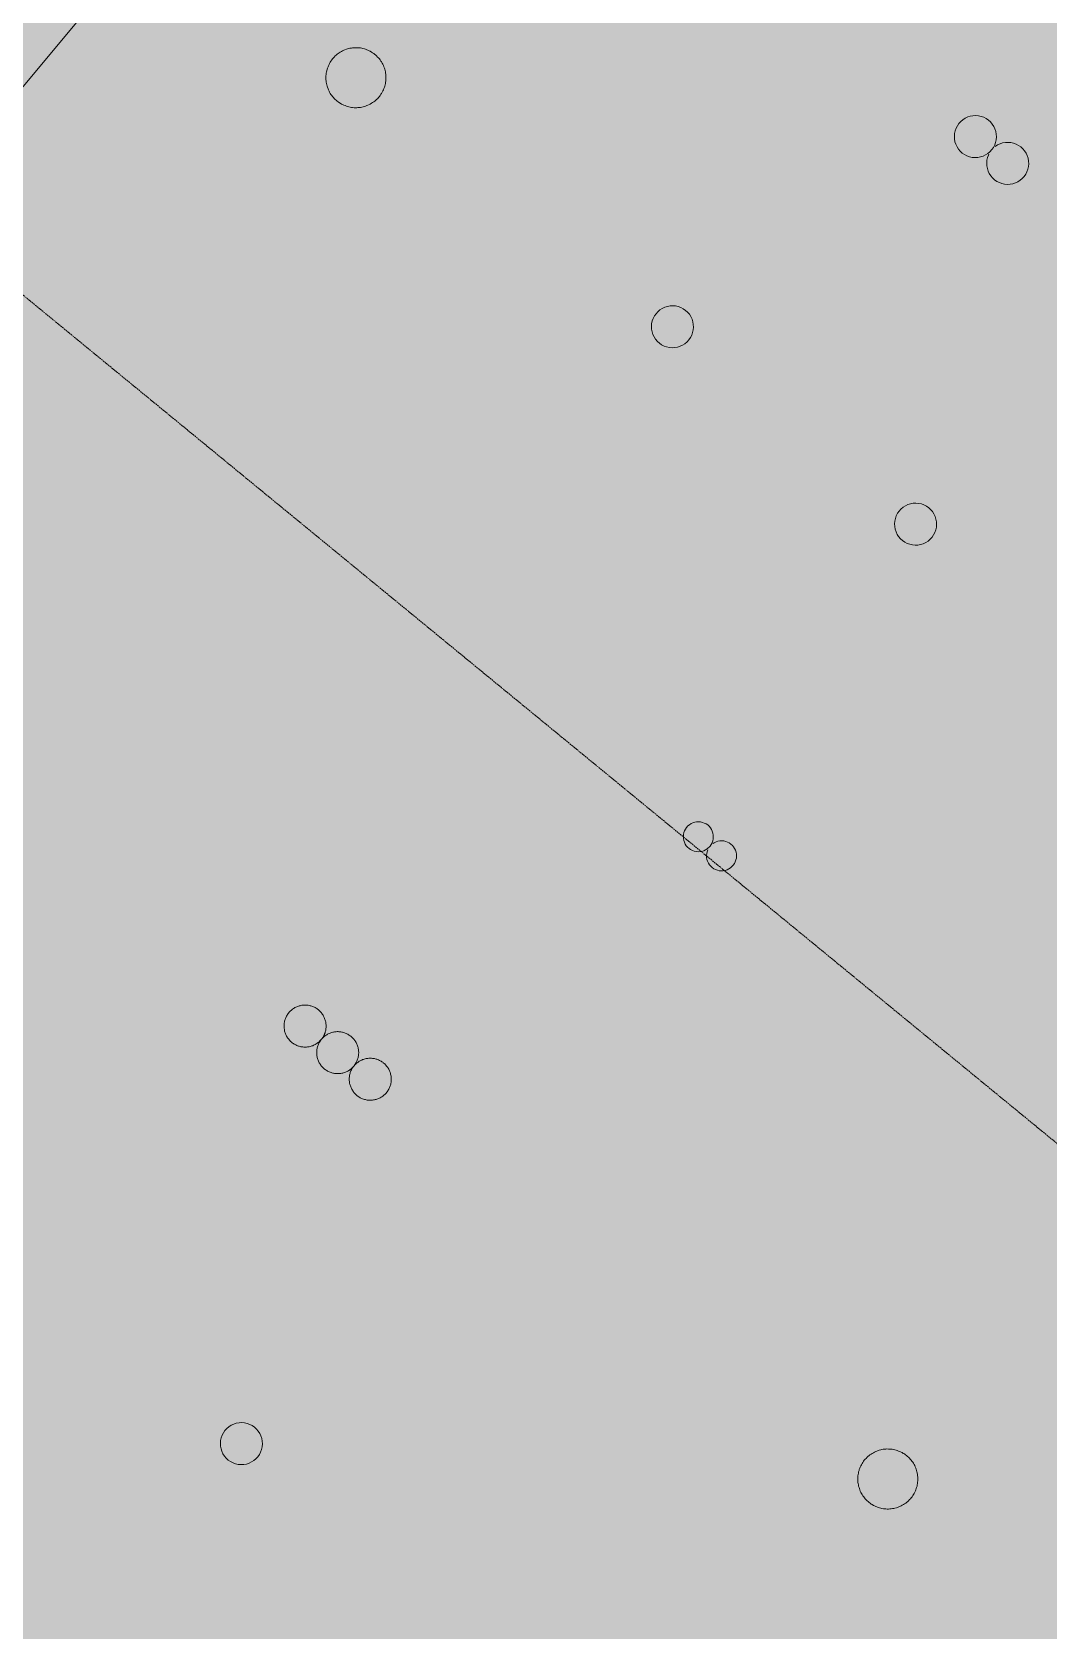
# Model space of a CAD drawing. Header units: millimetres. Extents: x -31757 to 121236, y -27283 to 63658.
# Drawn here: x 46065 to 47757, y 29797 to 32458 of the extents above; entities that cross this region are included whole.
import ezdxf

# ---------------------------------------------------------------- set-up
doc = ezdxf.new("R2010")
doc.units = ezdxf.units.MM
doc.linetypes.add('DASHDOT', pattern=[3.556, 2.54, -0.508, 0, -0.508])
for name, color, linetype, lineweight in [('02_切断（家具）', 8, 'Continuous', 18), ('06_部屋の色', 8, 'Continuous', 0), ('11_見えがかり（家具）', 8, 'Continuous', 9), ('40_通り芯', 1, 'DASHDOT', 9), ('50_寸法', 3, 'Continuous', 9)]:
    doc.layers.add(name, color=color, linetype=linetype, lineweight=lineweight)

msp = doc.modelspace()

# ---------------------------------------------------------------- hatches: boundary and pattern name
at = {"layer": '02_切断（家具）'}
for points in [[(46646.5, 32354), (46645, 32352), (46643.9, 32350.5), (46642.3, 32348.6), (46641, 32347.2), (46639.3, 32345.5), (46637.9, 32344.2), (46636, 32342.6), (46634.5, 32341.4), (46632.5, 32340.1), (46630.9, 32339), (46628.7, 32337.8), (46627.1, 32336.9), (46624.8, 32335.9), (46623.1, 32335.1), (46620.8, 32334.3), (46619, 32333.7), (46616.6, 32333.1), (46614.7, 32332.6), (46612.3, 32332.2), (46610.4, 32332), (46608, 32331.8), (46606.1, 32331.6), (46603.6, 32331.7), (46601.7, 32331.7), (46599.3, 32332), (46597.4, 32332.2), (46595, 32332.7), (46593.1, 32333), (46590.7, 32333.7), (46588.9, 32334.2), (46586.6, 32335.1), (46584.8, 32335.8), (46582.6, 32336.9), (46580.9, 32337.7), (46578.8, 32339), (46577.2, 32339.9), (46575.2, 32341.4), (46573.7, 32342.5), (46571.8, 32344.1), (46570.4, 32345.4), (46568.6, 32347.1), (46567.3, 32348.5), (46565.8, 32350.4), (46564.6, 32351.9), (46563.2, 32353.9), (46562.1, 32355.5), (46560.9, 32357.7), (46560, 32359.3), (46559, 32361.6), (46558.3, 32363.3), (46557.4, 32365.6), (46556.8, 32367.4), (46556.2, 32369.8), (46555.8, 32371.7), (46555.4, 32374.1), (46555.1, 32376), (46554.9, 32378.4), (46554.8, 32380.3), (46554.8, 32382.8), (46554.9, 32384.7), (46555.1, 32387.1), (46555.3, 32389), (46555.8, 32391.5), (46556.2, 32393.3), (46556.8, 32395.7), (46557.4, 32397.5), (46558.3, 32399.8), (46558.9, 32401.6), (46560, 32403.8), (46560.8, 32405.5), (46562.1, 32407.6), (46563.1, 32409.2), (46564.5, 32411.2), (46565.6, 32412.8), (46567.3, 32414.6), (46568.5, 32416), (46570.3, 32417.8), (46571.6, 32419.1), (46573.6, 32420.6), (46575, 32421.8), (46577.1, 32423.2), (46578.7, 32424.3), (46580.8, 32425.5), (46582.5, 32426.4), (46584.7, 32427.4), (46586.5, 32428.2), (46588.8, 32429), (46590.6, 32429.6), (46593, 32430.2), (46594.8, 32430.6), (46597.3, 32431), (46599.1, 32431.3), (46601.6, 32431.5), (46603.5, 32431.6), (46605.9, 32431.6), (46607.8, 32431.5), (46610.3, 32431.3), (46612.2, 32431.1), (46614.6, 32430.6), (46616.4, 32430.2), (46618.8, 32429.6), (46620.6, 32429), (46623, 32428.2), (46624.7, 32427.5), (46626.9, 32426.4), (46628.6, 32425.6), (46630.8, 32424.3), (46632.4, 32423.3), (46634.4, 32421.9), (46635.9, 32420.8), (46637.8, 32419.1), (46639.2, 32417.9), (46640.9, 32416.1), (46642.2, 32414.8), (46643.8, 32412.8), (46645, 32411.4), (46646.4, 32409.3), (46647.4, 32407.8), (46648.6, 32405.6), (46649.5, 32403.9), (46650.5, 32401.7), (46651.3, 32400), (46652.1, 32397.6), (46652.7, 32395.8), (46653.3, 32393.4), (46653.8, 32391.6), (46654.2, 32389.2), (46654.5, 32387.3), (46654.6, 32384.8), (46654.8, 32382.9), (46654.7, 32380.5), (46654.7, 32378.6), (46654.4, 32376.1), (46654.2, 32374.2), (46653.8, 32371.8), (46653.4, 32370), (46652.7, 32367.6), (46652.2, 32365.8), (46651.3, 32363.4), (46650.6, 32361.7), (46649.5, 32359.5), (46648.7, 32357.8), (46647.4, 32355.6)], [(46549.3, 30783), (46548.3, 30781.6), (46547.5, 30780.5), (46546.4, 30779.2), (46545.5, 30778.2), (46544.3, 30777), (46543.3, 30776.1), (46542, 30775), (46540.9, 30774.2), (46539.5, 30773.2), (46538.4, 30772.5), (46536.9, 30771.6), (46535.7, 30771), (46534.2, 30770.3), (46532.9, 30769.7), (46531.3, 30769.2), (46530.1, 30768.7), (46528.4, 30768.3), (46527.1, 30768), (46525.4, 30767.7), (46524.1, 30767.5), (46522.4, 30767.4), (46521, 30767.3), (46519.3, 30767.3), (46518, 30767.4), (46516.3, 30767.5), (46514.9, 30767.7), (46513.3, 30768), (46511.9, 30768.3), (46510.3, 30768.7), (46509, 30769.1), (46507.4, 30769.7), (46506.2, 30770.2), (46504.6, 30770.9), (46503.4, 30771.5), (46502, 30772.4), (46500.8, 30773.1), (46499.4, 30774.1), (46498.3, 30774.9), (46497, 30776), (46496, 30776.9), (46494.8, 30778.1), (46493.9, 30779.1), (46492.8, 30780.4), (46492, 30781.5), (46491, 30782.9), (46490.3, 30784), (46489.4, 30785.5), (46488.8, 30786.7), (46488.1, 30788.2), (46487.6, 30789.5), (46487, 30791.1), (46486.6, 30792.4), (46486.1, 30794), (46485.8, 30795.3), (46485.6, 30797), (46485.3, 30798.3), (46485.2, 30800), (46485.1, 30801.4), (46485.2, 30803.1), (46485.2, 30804.4), (46485.4, 30806.1), (46485.5, 30807.5), (46485.8, 30809.1), (46486.1, 30810.5), (46486.6, 30812.1), (46486.9, 30813.4), (46487.5, 30815), (46488, 30816.3), (46488.8, 30817.8), (46489.4, 30819), (46490.2, 30820.5), (46490.9, 30821.6), (46491.9, 30823), (46492.7, 30824.1), (46493.8, 30825.4), (46494.7, 30826.4), (46496, 30827.6), (46496.9, 30828.5), (46498.2, 30829.6), (46499.3, 30830.4), (46500.7, 30831.4), (46501.8, 30832.1), (46503.3, 30833), (46504.5, 30833.6), (46506.1, 30834.3), (46507.3, 30834.9), (46508.9, 30835.4), (46510.2, 30835.9), (46511.8, 30836.3), (46513.1, 30836.6), (46514.8, 30836.9), (46516.2, 30837.1), (46517.9, 30837.2), (46519.2, 30837.3), (46520.9, 30837.3), (46522.3, 30837.2), (46523.9, 30837.1), (46525.3, 30836.9), (46527, 30836.6), (46528.3, 30836.3), (46529.9, 30835.9), (46531.2, 30835.5), (46532.8, 30834.9), (46534.1, 30834.4), (46535.6, 30833.6), (46536.8, 30833.1), (46538.3, 30832.2), (46539.4, 30831.5), (46540.8, 30830.5), (46541.9, 30829.7), (46543.2, 30828.6), (46544.2, 30827.7), (46545.4, 30826.5), (46546.3, 30825.5), (46547.4, 30824.2), (46548.2, 30823.1), (46549.2, 30821.7), (46550, 30820.6), (46550.8, 30819.1), (46551.4, 30817.9), (46552.1, 30816.4), (46552.7, 30815.1), (46553.2, 30813.5), (46553.7, 30812.2), (46554.1, 30810.6), (46554.4, 30809.3), (46554.7, 30807.6), (46554.9, 30806.3), (46555, 30804.6), (46555.1, 30803.2), (46555.1, 30801.5), (46555.1, 30800.2), (46554.9, 30798.5), (46554.7, 30797.1), (46554.4, 30795.5), (46554.1, 30794.1), (46553.7, 30792.5), (46553.3, 30791.2), (46552.7, 30789.6), (46552.2, 30788.3), (46551.5, 30786.8), (46550.9, 30785.6), (46550, 30784.1)], [(46603.6, 30738.8), (46602.6, 30737.4), (46601.8, 30736.3), (46600.7, 30735), (46599.8, 30734), (46598.6, 30732.8), (46597.6, 30731.9), (46596.3, 30730.8), (46595.2, 30730), (46593.8, 30729), (46592.7, 30728.3), (46591.2, 30727.4), (46590, 30726.8), (46588.5, 30726.1), (46587.2, 30725.5), (46585.6, 30725), (46584.3, 30724.5), (46582.7, 30724.1), (46581.4, 30723.8), (46579.7, 30723.5), (46578.4, 30723.3), (46576.7, 30723.2), (46575.3, 30723.1), (46573.6, 30723.1), (46572.3, 30723.2), (46570.6, 30723.3), (46569.2, 30723.5), (46567.6, 30723.8), (46566.2, 30724.1), (46564.6, 30724.5), (46563.3, 30724.9), (46561.7, 30725.5), (46560.4, 30726), (46558.9, 30726.7), (46557.7, 30727.3), (46556.2, 30728.2), (46555.1, 30728.9), (46553.7, 30729.9), (46552.6, 30730.7), (46551.3, 30731.8), (46550.3, 30732.7), (46549.1, 30733.9), (46548.2, 30734.9), (46547.1, 30736.2), (46546.3, 30737.3), (46545.3, 30738.7), (46544.6, 30739.8), (46543.7, 30741.3), (46543.1, 30742.5), (46542.4, 30744), (46541.8, 30745.3), (46541.3, 30746.9), (46540.8, 30748.2), (46540.4, 30749.8), (46540.1, 30751.1), (46539.8, 30752.8), (46539.6, 30754.1), (46539.5, 30755.8), (46539.4, 30757.2), (46539.4, 30758.9), (46539.5, 30760.2), (46539.6, 30761.9), (46539.8, 30763.3), (46540.1, 30764.9), (46540.4, 30766.3), (46540.8, 30767.9), (46541.2, 30769.2), (46541.8, 30770.8), (46542.3, 30772.1), (46543.1, 30773.6), (46543.6, 30774.8), (46544.5, 30776.3), (46545.2, 30777.4), (46546.2, 30778.8), (46547, 30779.9), (46548.1, 30781.2), (46549, 30782.2), (46550.2, 30783.4), (46551.2, 30784.3), (46552.5, 30785.4), (46553.6, 30786.2), (46555, 30787.2), (46556.1, 30787.9), (46557.6, 30788.8), (46558.8, 30789.4), (46560.3, 30790.1), (46561.6, 30790.7), (46563.2, 30791.2), (46564.5, 30791.7), (46566.1, 30792.1), (46567.4, 30792.4), (46569.1, 30792.7), (46570.4, 30792.9), (46572.1, 30793), (46573.5, 30793.1), (46575.2, 30793.1), (46576.5, 30793), (46578.2, 30792.9), (46579.6, 30792.7), (46581.2, 30792.4), (46582.6, 30792.1), (46584.2, 30791.7), (46585.5, 30791.3), (46587.1, 30790.7), (46588.4, 30790.2), (46589.9, 30789.4), (46591.1, 30788.9), (46592.6, 30788), (46593.7, 30787.3), (46595.1, 30786.3), (46596.2, 30785.5), (46597.5, 30784.4), (46598.5, 30783.5), (46599.7, 30782.3), (46600.6, 30781.3), (46601.7, 30780), (46602.5, 30778.9), (46603.5, 30777.5), (46604.2, 30776.4), (46605.1, 30774.9), (46605.7, 30773.7), (46606.4, 30772.2), (46607, 30770.9), (46607.5, 30769.3), (46608, 30768), (46608.4, 30766.4), (46608.7, 30765.1), (46609, 30763.4), (46609.2, 30762.1), (46609.3, 30760.4), (46609.4, 30759), (46609.4, 30757.3), (46609.3, 30756), (46609.2, 30754.3), (46609, 30752.9), (46608.7, 30751.3), (46608.4, 30749.9), (46608, 30748.3), (46607.6, 30747), (46607, 30745.4), (46606.5, 30744.1), (46605.8, 30742.6), (46605.2, 30741.4), (46604.3, 30739.9)], [(46657.8, 30694.5), (46656.8, 30693.1), (46656, 30692), (46654.9, 30690.7), (46654, 30689.7), (46652.8, 30688.5), (46651.8, 30687.6), (46650.5, 30686.5), (46649.4, 30685.7), (46648, 30684.7), (46646.9, 30684), (46645.4, 30683.1), (46644.2, 30682.5), (46642.7, 30681.8), (46641.4, 30681.2), (46639.8, 30680.7), (46638.6, 30680.3), (46636.9, 30679.8), (46635.6, 30679.5), (46633.9, 30679.3), (46632.6, 30679), (46630.9, 30678.9), (46629.5, 30678.8), (46627.8, 30678.9), (46626.5, 30678.9), (46624.8, 30679.1), (46623.4, 30679.2), (46621.8, 30679.5), (46620.5, 30679.8), (46618.8, 30680.3), (46617.5, 30680.6), (46615.9, 30681.2), (46614.7, 30681.7), (46613.1, 30682.5), (46611.9, 30683.1), (46610.5, 30683.9), (46609.3, 30684.6), (46607.9, 30685.6), (46606.8, 30686.4), (46605.5, 30687.5), (46604.5, 30688.4), (46603.3, 30689.6), (46602.4, 30690.6), (46601.3, 30691.9), (46600.5, 30693), (46599.5, 30694.4), (46598.8, 30695.5), (46598, 30697), (46597.3, 30698.2), (46596.6, 30699.8), (46596.1, 30701), (46595.5, 30702.6), (46595.1, 30703.9), (46594.7, 30705.5), (46594.3, 30706.8), (46594.1, 30708.5), (46593.8, 30709.9), (46593.7, 30711.6), (46593.6, 30712.9), (46593.7, 30714.6), (46593.7, 30716), (46593.9, 30717.6), (46594, 30719), (46594.3, 30720.7), (46594.6, 30722), (46595.1, 30723.6), (46595.4, 30724.9), (46596, 30726.5), (46596.5, 30727.8), (46597.3, 30729.3), (46597.9, 30730.5), (46598.7, 30732), (46599.4, 30733.1), (46600.4, 30734.5), (46601.2, 30735.6), (46602.3, 30736.9), (46603.2, 30737.9), (46604.5, 30739.1), (46605.4, 30740), (46606.8, 30741.1), (46607.8, 30741.9), (46609.2, 30742.9), (46610.3, 30743.7), (46611.8, 30744.5), (46613, 30745.1), (46614.6, 30745.8), (46615.8, 30746.4), (46617.4, 30746.9), (46618.7, 30747.4), (46620.3, 30747.8), (46621.6, 30748.1), (46623.3, 30748.4), (46624.7, 30748.6), (46626.4, 30748.7), (46627.7, 30748.8), (46629.4, 30748.8), (46630.8, 30748.8), (46632.5, 30748.6), (46633.8, 30748.4), (46635.5, 30748.1), (46636.8, 30747.8), (46638.4, 30747.4), (46639.7, 30747), (46641.3, 30746.4), (46642.6, 30745.9), (46644.1, 30745.2), (46645.3, 30744.6), (46646.8, 30743.7), (46647.9, 30743), (46649.3, 30742), (46650.4, 30741.2), (46651.7, 30740.1), (46652.7, 30739.2), (46653.9, 30738), (46654.8, 30737), (46655.9, 30735.7), (46656.8, 30734.6), (46657.7, 30733.2), (46658.5, 30732.1), (46659.3, 30730.6), (46659.9, 30729.4), (46660.6, 30727.9), (46661.2, 30726.6), (46661.7, 30725), (46662.2, 30723.8), (46662.6, 30722.1), (46662.9, 30720.8), (46663.2, 30719.1), (46663.4, 30717.8), (46663.5, 30716.1), (46663.6, 30714.7), (46663.6, 30713), (46663.6, 30711.7), (46663.4, 30710), (46663.2, 30708.6), (46662.9, 30707), (46662.7, 30705.6), (46662.2, 30704), (46661.8, 30702.7), (46661.2, 30701.1), (46660.7, 30699.9), (46660, 30698.3), (46659.4, 30697.1), (46658.5, 30695.7)], [(47532.1, 30020.5), (47530.8, 30018.6), (47529.6, 30017), (47528, 30015.2), (47526.7, 30013.7), (47525, 30012), (47523.6, 30010.6), (47521.7, 30009.1), (47520.2, 30007.9), (47518.2, 30006.6), (47516.6, 30005.5), (47514.5, 30004.3), (47512.8, 30003.3), (47510.6, 30002.4), (47508.8, 30001.6), (47506.5, 30000.8), (47504.7, 30000.1), (47502.3, 29999.6), (47500.4, 29999.1), (47498.1, 29998.7), (47496.1, 29998.4), (47493.7, 29998.2), (47491.8, 29998.1), (47489.4, 29998.1), (47487.4, 29998.2), (47485, 29998.4), (47483.1, 29998.6), (47480.7, 29999.1), (47478.8, 29999.5), (47476.5, 30000.1), (47474.6, 30000.7), (47472.4, 30001.5), (47470.5, 30002.2), (47468.4, 30003.3), (47466.6, 30004.1), (47464.6, 30005.4), (47462.9, 30006.4), (47460.9, 30007.8), (47459.3, 30009), (47457.5, 30010.5), (47456, 30011.8), (47454.4, 30013.5), (47453, 30015), (47451.5, 30016.8), (47450.3, 30018.3), (47448.9, 30020.3), (47447.8, 30022), (47446.7, 30024), (47445.7, 30025.8), (47444.7, 30028), (47443.9, 30029.8), (47443.2, 30032), (47442.5, 30033.9), (47441.9, 30036.2), (47441.5, 30038.1), (47441.1, 30040.5), (47440.8, 30042.4), (47440.6, 30044.8), (47440.5, 30046.8), (47440.5, 30049.2), (47440.5, 30051.1), (47440.8, 30053.5), (47441, 30055.5), (47441.5, 30057.8), (47441.8, 30059.8), (47442.5, 30062), (47443, 30064), (47443.9, 30066.2), (47444.6, 30068), (47445.6, 30070.2), (47446.5, 30071.9), (47447.7, 30074), (47448.8, 30075.7), (47450.2, 30077.6), (47451.3, 30079.2), (47452.9, 30081), (47454.2, 30082.5), (47455.9, 30084.2), (47457.3, 30085.5), (47459.2, 30087), (47460.7, 30088.3), (47462.7, 30089.6), (47464.3, 30090.7), (47466.4, 30091.9), (47468.1, 30092.8), (47470.3, 30093.8), (47472.1, 30094.6), (47474.4, 30095.4), (47476.3, 30096), (47478.6, 30096.6), (47480.5, 30097.1), (47482.8, 30097.5), (47484.8, 30097.8), (47487.2, 30097.9), (47489.1, 30098.1), (47491.5, 30098), (47493.5, 30098), (47495.9, 30097.7), (47497.8, 30097.5), (47500.2, 30097.1), (47502.1, 30096.7), (47504.4, 30096.1), (47506.3, 30095.5), (47508.5, 30094.7), (47510.4, 30093.9), (47512.5, 30092.9), (47514.3, 30092), (47516.3, 30090.8), (47518, 30089.8), (47520, 30088.4), (47521.6, 30087.2), (47523.4, 30085.7), (47524.9, 30084.4), (47526.5, 30082.6), (47527.9, 30081.2), (47529.4, 30079.4), (47530.6, 30077.8), (47532, 30075.9), (47533.1, 30074.2), (47534.2, 30072.1), (47535.2, 30070.4), (47536.2, 30068.2), (47537, 30066.4), (47537.7, 30064.2), (47538.4, 30062.3), (47539, 30060), (47539.5, 30058.1), (47539.8, 30055.7), (47540.1, 30053.7), (47540.3, 30051.4), (47540.4, 30049.4), (47540.4, 30047), (47540.4, 30045), (47540.1, 30042.7), (47539.9, 30040.7), (47539.5, 30038.4), (47539.1, 30036.4), (47538.4, 30034.1), (47537.9, 30032.2), (47537, 30030), (47536.3, 30028.2), (47535.3, 30026), (47534.4, 30024.2), (47533.2, 30022.2)]]:
    msp.add_hatch(color=8, dxfattribs=at).paths.add_polyline_path(points)
at = {"layer": '06_部屋の色', "true_color": 0xe9dfcf}
for points in [[(44203.4, 33542.8), (46118.8, 35842.5), (46335.7, 35659.1), (46342.1, 35666.8), (56560.1, 27028.7), (55663.2, 25951.8), (55690.1, 25929.4), (54793.3, 24852.8)], [(43917.8, 27824.3), (43895.6, 27877), (43874.8, 27931.4), (43855, 27987.2), (43836, 28044.1), (43817.7, 28101.7), (43799.7, 28159.8), (43781.9, 28218.1), (43764, 28276.2), (43745.7, 28334), (43726.9, 28391), (43707.3, 28447), (43686.6, 28501.6), (43664.7, 28554.7), (43643.1, 28608.2), (43623.4, 28664.1), (43605.1, 28721.8), (43587.9, 28780.8), (43571.3, 28840.7), (43554.9, 28900.8), (43538.3, 28960.7), (43521.1, 29019.7), (43502.9, 29077.5), (43483.2, 29133.4), (43461.6, 29186.9), (43437.8, 29237.5), (43411.3, 29284.7), (43381.6, 29327.9), (43348.4, 29366.7), (43311.3, 29400.4), (43272.1, 29431.3), (43232.9, 29462.3), (43229.8, 29464.7), (43333.3, 29595.7), (43625.3, 29963.9), (43722.5, 30085.9), (43918.2, 30331.4), (44212, 30698.3), (44506.6, 31064.4), (44802.1, 31429.9), (45098.4, 31794.7), (45395.5, 32158.8), (45594.6, 32401.6), (45693.5, 32522.2), (45992.3, 32884.9), (46292, 33247), (46592.5, 33608.3), (46893.8, 33968.9), (47195.9, 34328.9), (47498.9, 34688.1), (55441.2, 27973.9), (55153.7, 27633.1), (54867, 27291.5), (54581.1, 26949.3), (54295.9, 26606.4), (54011.6, 26262.9), (53728.1, 25918.7), (53637.4, 25808.2), (53634.2, 25804.3), (53445.3, 25573.9), (53163.4, 25228.4), (52882.2, 24882.3), (52601.9, 24535.5), (52322.3, 24188.1), (52043.6, 23840), (51857.9, 23607), (51765.6, 23491.3), (51488.5, 23141.9), (51212.2, 22791.9), (50973, 22487.4), (50940.2, 22518.9), (50903.7, 22553.3), (50866.7, 22587.2), (50829.1, 22620.3), (50753.2, 22685.5), (50715.2, 22718.1), (50677.2, 22750.7), (50639.1, 22783.2), (50601, 22815.5), (50562.7, 22847.7), (50524.3, 22879.7), (50485.7, 22911.5), (50446.9, 22943.1), (50407.9, 22974.4), (50368.7, 23005.5), (50328.3, 23035), (50286, 23062.1), (50242, 23087), (50196.6, 23110.1), (50150, 23131.7), (50102.4, 23152), (50054.1, 23171.4), (50005.3, 23190.2), (49956.2, 23208.7), (49907.1, 23227.2), (49858.3, 23245.9), (49810, 23265.3), (49762.3, 23285.6), (49715.7, 23307.1), (49670.2, 23330.2), (49626.2, 23355.1), (49583.8, 23382.1), (49543.4, 23411.6), (49505.7, 23444.5), (49471.1, 23481.4), (49439.2, 23521.7), (49409.6, 23565), (49381.9, 23610.7), (49355.8, 23658.5), (49330.9, 23707.7), (49306.7, 23757.9), (49259.3, 23859.4), (49235.2, 23909.8), (49210.4, 23959.2), (49184.5, 24007.1), (49157.1, 24053.1), (49129.3, 24098.7), (49102.3, 24145.4), (49076.1, 24193), (49050.3, 24241.1), (49024.7, 24289.5), (48999.1, 24337.9), (48973.3, 24386), (48947.1, 24433.5), (48920.1, 24480.1), (48892.2, 24525.6), (48863.2, 24569.7), (48832.9, 24612), (48800.9, 24652.2), (48767.2, 24690.2), (48731.4, 24725.6), (48693.3, 24758.1), (48652.8, 24787.5), (48610.1, 24814.1), (48565.4, 24838.1), (48518.9, 24859.8), (48470.7, 24879.4), (48421.2, 24897.2), (48370.4, 24913.5), (48318.6, 24928.5), (48266, 24942.5), (48212.8, 24955.7), (48159.3, 24968.4), (48105.5, 24980.9), (48051.7, 24993.3), (47998.2, 25006.1), (47945.1, 25019.4), (47892.6, 25033.5), (47841, 25048.7), (47790.4, 25065.2), (47739.8, 25081.8), (47688.3, 25097.1), (47636, 25111.4), (47583.1, 25125.1), (47529.9, 25138.3), (47476.6, 25151.3), (47423.4, 25164.4), (47370.5, 25178), (47318, 25192.2), (47266.3, 25207.3), (47215.6, 25223.6), (47166, 25241.4), (47117.8, 25260.9), (47071.2, 25282.5), (47026.4, 25306.4), (46983.6, 25332.8), (46943, 25362.1), (46904.9, 25394.5), (46869.1, 25429.9), (46835.4, 25467.9), (46803.5, 25508.3), (46773.2, 25550.7), (46744.2, 25594.8), (46716.3, 25640.3), (46689.3, 25686.8), (46662.8, 25734), (46636.7, 25781.7), (46610.6, 25829.5), (46584.4, 25877.1), (46557.7, 25924.1), (46530.4, 25970.2), (46502.1, 26015.1), (46472.6, 26058.6), (46441.7, 26100.2), (46409.1, 26139.6), (46374.5, 26176.6), (46338.9, 26212.2), (46303.2, 26247.6), (46267.4, 26283), (46231.5, 26318.3), (46195.5, 26353.4), (46159.3, 26388.3), (46123.1, 26423.1), (46086.6, 26457.6), (46049.9, 26491.9), (46013.1, 26525.9), (45976, 26559.6), (45938.7, 26593.1), (45901.1, 26626.2), (45863.2, 26658.9), (45825.1, 26691.3), (45786.6, 26723.3), (45747.8, 26754.8), (45708.7, 26785.9), (45667.5, 26814.4), (45622.7, 26838.4), (45575, 26858.5), (45524.6, 26875.3), (45472.1, 26889.4), (45418, 26901.4), (45362.7, 26911.9), (45306.6, 26921.4), (45250.2, 26930.5), (45194, 26939.9), (45138.4, 26950), (45083.9, 26961.6), (45031, 26975.2), (44980.1, 26991.3), (44931.7, 27010.6), (44886.3, 27033.7), (44842.5, 27058.9), (44798.9, 27084.3), (44755.3, 27109.8), (44711.9, 27135.5), (44668.7, 27161.4), (44625.7, 27187.5), (44582.8, 27213.9), (44540.2, 27240.5), (44497.7, 27267.5), (44455.6, 27294.7), (44413.7, 27322.3), (44372, 27350.2), (44330.7, 27378.6), (44289.7, 27407.3), (44249, 27436.4), (44208.7, 27466), (44168.7, 27496.1), (44129.1, 27526.6), (44091.3, 27559.4), (44056.4, 27595.9), (44024.2, 27635.9), (43994.5, 27679), (43967, 27725), (43941.5, 27773.5)], [(53004.1, 22695.2), (42315.5, 31207.6), (44203.4, 33542.8), (54766.2, 24875), (53885.2, 23785.1), (53912.4, 23763.1), (53031.5, 22673.4)]]:
    msp.add_hatch(color=8, dxfattribs=at).paths.add_polyline_path(points)

# ---------------------------------------------------------------- linework, layer by layer
at = {"layer": '02_切断（家具）'}
for points in [[(46646.5, 32354), (46645, 32352), (46643.9, 32350.5), (46642.3, 32348.6), (46641, 32347.2), (46639.3, 32345.5), (46637.9, 32344.2), (46636, 32342.6), (46634.5, 32341.4), (46632.5, 32340.1), (46630.9, 32339), (46628.7, 32337.8), (46627.1, 32336.9), (46624.8, 32335.9), (46623.1, 32335.1), (46620.8, 32334.3), (46619, 32333.7), (46616.6, 32333.1), (46614.7, 32332.6), (46612.3, 32332.2), (46610.4, 32332), (46608, 32331.8), (46606.1, 32331.6), (46603.6, 32331.7), (46601.7, 32331.7), (46599.3, 32332), (46597.4, 32332.2), (46595, 32332.7), (46593.1, 32333), (46590.7, 32333.7), (46588.9, 32334.2), (46586.6, 32335.1), (46584.8, 32335.8), (46582.6, 32336.9), (46580.9, 32337.7), (46578.8, 32339), (46577.2, 32339.9), (46575.2, 32341.4), (46573.7, 32342.5), (46571.8, 32344.1), (46570.4, 32345.4), (46568.6, 32347.1), (46567.3, 32348.5), (46565.8, 32350.4), (46564.6, 32351.9), (46563.2, 32353.9), (46562.1, 32355.5), (46560.9, 32357.7), (46560, 32359.3), (46559, 32361.6), (46558.3, 32363.3), (46557.4, 32365.6), (46556.8, 32367.4), (46556.2, 32369.8), (46555.8, 32371.7), (46555.4, 32374.1), (46555.1, 32376), (46554.9, 32378.4), (46554.8, 32380.3), (46554.8, 32382.8), (46554.9, 32384.7), (46555.1, 32387.1), (46555.3, 32389), (46555.8, 32391.5), (46556.2, 32393.3), (46556.8, 32395.7), (46557.4, 32397.5), (46558.3, 32399.8), (46558.9, 32401.6), (46560, 32403.8), (46560.8, 32405.5), (46562.1, 32407.6), (46563.1, 32409.2), (46564.5, 32411.2), (46565.6, 32412.8), (46567.3, 32414.6), (46568.5, 32416), (46570.3, 32417.8), (46571.6, 32419.1), (46573.6, 32420.6), (46575, 32421.8), (46577.1, 32423.2), (46578.7, 32424.3), (46580.8, 32425.5), (46582.5, 32426.4), (46584.7, 32427.4), (46586.5, 32428.2), (46588.8, 32429), (46590.6, 32429.6), (46593, 32430.2), (46594.8, 32430.6), (46597.3, 32431), (46599.1, 32431.3), (46601.6, 32431.5), (46603.5, 32431.6), (46605.9, 32431.6), (46607.8, 32431.5), (46610.3, 32431.3), (46612.2, 32431.1), (46614.6, 32430.6), (46616.4, 32430.2), (46618.8, 32429.6), (46620.6, 32429), (46623, 32428.2), (46624.7, 32427.5), (46626.9, 32426.4), (46628.6, 32425.6), (46630.8, 32424.3), (46632.4, 32423.3), (46634.4, 32421.9), (46635.9, 32420.8), (46637.8, 32419.1), (46639.2, 32417.9), (46640.9, 32416.1), (46642.2, 32414.8), (46643.8, 32412.8), (46645, 32411.4), (46646.4, 32409.3), (46647.4, 32407.8), (46648.6, 32405.6), (46649.5, 32403.9), (46650.5, 32401.7), (46651.3, 32400), (46652.1, 32397.6), (46652.7, 32395.8), (46653.3, 32393.4), (46653.8, 32391.6), (46654.2, 32389.2), (46654.5, 32387.3), (46654.6, 32384.8), (46654.8, 32382.9), (46654.7, 32380.5), (46654.7, 32378.6), (46654.4, 32376.1), (46654.2, 32374.2), (46653.8, 32371.8), (46653.4, 32370), (46652.7, 32367.6), (46652.2, 32365.8), (46651.3, 32363.4), (46650.6, 32361.7), (46649.5, 32359.5), (46648.7, 32357.8), (46647.4, 32355.6), (46646.5, 32354)], [(46549.3, 30783), (46548.3, 30781.6), (46547.5, 30780.5), (46546.4, 30779.2), (46545.5, 30778.2), (46544.3, 30777), (46543.3, 30776.1), (46542, 30775), (46540.9, 30774.2), (46539.5, 30773.2), (46538.4, 30772.5), (46536.9, 30771.6), (46535.7, 30771), (46534.2, 30770.3), (46532.9, 30769.7), (46531.3, 30769.2), (46530.1, 30768.7), (46528.4, 30768.3), (46527.1, 30768), (46525.4, 30767.7), (46524.1, 30767.5), (46522.4, 30767.4), (46521, 30767.3), (46519.3, 30767.3), (46518, 30767.4), (46516.3, 30767.5), (46514.9, 30767.7), (46513.3, 30768), (46511.9, 30768.3), (46510.3, 30768.7), (46509, 30769.1), (46507.4, 30769.7), (46506.2, 30770.2), (46504.6, 30770.9), (46503.4, 30771.5), (46502, 30772.4), (46500.8, 30773.1), (46499.4, 30774.1), (46498.3, 30774.9), (46497, 30776), (46496, 30776.9), (46494.8, 30778.1), (46493.9, 30779.1), (46492.8, 30780.4), (46492, 30781.5), (46491, 30782.9), (46490.3, 30784), (46489.4, 30785.5), (46488.8, 30786.7), (46488.1, 30788.2), (46487.6, 30789.5), (46487, 30791.1), (46486.6, 30792.4), (46486.1, 30794), (46485.8, 30795.3), (46485.6, 30797), (46485.3, 30798.3), (46485.2, 30800), (46485.1, 30801.4), (46485.2, 30803.1), (46485.2, 30804.4), (46485.4, 30806.1), (46485.5, 30807.5), (46485.8, 30809.1), (46486.1, 30810.5), (46486.6, 30812.1), (46486.9, 30813.4), (46487.5, 30815), (46488, 30816.3), (46488.8, 30817.8), (46489.4, 30819), (46490.2, 30820.5), (46490.9, 30821.6), (46491.9, 30823), (46492.7, 30824.1), (46493.8, 30825.4), (46494.7, 30826.4), (46496, 30827.6), (46496.9, 30828.5), (46498.2, 30829.6), (46499.3, 30830.4), (46500.7, 30831.4), (46501.8, 30832.1), (46503.3, 30833), (46504.5, 30833.6), (46506.1, 30834.3), (46507.3, 30834.9), (46508.9, 30835.4), (46510.2, 30835.9), (46511.8, 30836.3), (46513.1, 30836.6), (46514.8, 30836.9), (46516.2, 30837.1), (46517.9, 30837.2), (46519.2, 30837.3), (46520.9, 30837.3), (46522.3, 30837.2), (46523.9, 30837.1), (46525.3, 30836.9), (46527, 30836.6), (46528.3, 30836.3), (46529.9, 30835.9), (46531.2, 30835.5), (46532.8, 30834.9), (46534.1, 30834.4), (46535.6, 30833.6), (46536.8, 30833.1), (46538.3, 30832.2), (46539.4, 30831.5), (46540.8, 30830.5), (46541.9, 30829.7), (46543.2, 30828.6), (46544.2, 30827.7), (46545.4, 30826.5), (46546.3, 30825.5), (46547.4, 30824.2), (46548.2, 30823.1), (46549.2, 30821.7), (46550, 30820.6), (46550.8, 30819.1), (46551.4, 30817.9), (46552.1, 30816.4), (46552.7, 30815.1), (46553.2, 30813.5), (46553.7, 30812.2), (46554.1, 30810.6), (46554.4, 30809.3), (46554.7, 30807.6), (46554.9, 30806.3), (46555, 30804.6), (46555.1, 30803.2), (46555.1, 30801.5), (46555.1, 30800.2), (46554.9, 30798.5), (46554.7, 30797.1), (46554.4, 30795.5), (46554.1, 30794.1), (46553.7, 30792.5), (46553.3, 30791.2), (46552.7, 30789.6), (46552.2, 30788.3), (46551.5, 30786.8), (46550.9, 30785.6), (46550, 30784.1), (46549.3, 30783)], [(46603.6, 30738.8), (46602.6, 30737.4), (46601.8, 30736.3), (46600.7, 30735), (46599.8, 30734), (46598.6, 30732.8), (46597.6, 30731.9), (46596.3, 30730.8), (46595.2, 30730), (46593.8, 30729), (46592.7, 30728.3), (46591.2, 30727.4), (46590, 30726.8), (46588.5, 30726.1), (46587.2, 30725.5), (46585.6, 30725), (46584.3, 30724.5), (46582.7, 30724.1), (46581.4, 30723.8), (46579.7, 30723.5), (46578.4, 30723.3), (46576.7, 30723.2), (46575.3, 30723.1), (46573.6, 30723.1), (46572.3, 30723.2), (46570.6, 30723.3), (46569.2, 30723.5), (46567.6, 30723.8), (46566.2, 30724.1), (46564.6, 30724.5), (46563.3, 30724.9), (46561.7, 30725.5), (46560.4, 30726), (46558.9, 30726.7), (46557.7, 30727.3), (46556.2, 30728.2), (46555.1, 30728.9), (46553.7, 30729.9), (46552.6, 30730.7), (46551.3, 30731.8), (46550.3, 30732.7), (46549.1, 30733.9), (46548.2, 30734.9), (46547.1, 30736.2), (46546.3, 30737.3), (46545.3, 30738.7), (46544.6, 30739.8), (46543.7, 30741.3), (46543.1, 30742.5), (46542.4, 30744), (46541.8, 30745.3), (46541.3, 30746.9), (46540.8, 30748.2), (46540.4, 30749.8), (46540.1, 30751.1), (46539.8, 30752.8), (46539.6, 30754.1), (46539.5, 30755.8), (46539.4, 30757.2), (46539.4, 30758.9), (46539.5, 30760.2), (46539.6, 30761.9), (46539.8, 30763.3), (46540.1, 30764.9), (46540.4, 30766.3), (46540.8, 30767.9), (46541.2, 30769.2), (46541.8, 30770.8), (46542.3, 30772.1), (46543.1, 30773.6), (46543.6, 30774.8), (46544.5, 30776.3), (46545.2, 30777.4), (46546.2, 30778.8), (46547, 30779.9), (46548.1, 30781.2), (46549, 30782.2), (46550.2, 30783.4), (46551.2, 30784.3), (46552.5, 30785.4), (46553.6, 30786.2), (46555, 30787.2), (46556.1, 30787.9), (46557.6, 30788.8), (46558.8, 30789.4), (46560.3, 30790.1), (46561.6, 30790.7), (46563.2, 30791.2), (46564.5, 30791.7), (46566.1, 30792.1), (46567.4, 30792.4), (46569.1, 30792.7), (46570.4, 30792.9), (46572.1, 30793), (46573.5, 30793.1), (46575.2, 30793.1), (46576.5, 30793), (46578.2, 30792.9), (46579.6, 30792.7), (46581.2, 30792.4), (46582.6, 30792.1), (46584.2, 30791.7), (46585.5, 30791.3), (46587.1, 30790.7), (46588.4, 30790.2), (46589.9, 30789.4), (46591.1, 30788.9), (46592.6, 30788), (46593.7, 30787.3), (46595.1, 30786.3), (46596.2, 30785.5), (46597.5, 30784.4), (46598.5, 30783.5), (46599.7, 30782.3), (46600.6, 30781.3), (46601.7, 30780), (46602.5, 30778.9), (46603.5, 30777.5), (46604.2, 30776.4), (46605.1, 30774.9), (46605.7, 30773.7), (46606.4, 30772.2), (46607, 30770.9), (46607.5, 30769.3), (46608, 30768), (46608.4, 30766.4), (46608.7, 30765.1), (46609, 30763.4), (46609.2, 30762.1), (46609.3, 30760.4), (46609.4, 30759), (46609.4, 30757.3), (46609.3, 30756), (46609.2, 30754.3), (46609, 30752.9), (46608.7, 30751.3), (46608.4, 30749.9), (46608, 30748.3), (46607.6, 30747), (46607, 30745.4), (46606.5, 30744.1), (46605.8, 30742.6), (46605.2, 30741.4), (46604.3, 30739.9), (46603.6, 30738.8)], [(46657.8, 30694.5), (46656.8, 30693.1), (46656, 30692), (46654.9, 30690.7), (46654, 30689.7), (46652.8, 30688.5), (46651.8, 30687.6), (46650.5, 30686.5), (46649.4, 30685.7), (46648, 30684.7), (46646.9, 30684), (46645.4, 30683.1), (46644.2, 30682.5), (46642.7, 30681.8), (46641.4, 30681.2), (46639.8, 30680.7), (46638.6, 30680.3), (46636.9, 30679.8), (46635.6, 30679.5), (46633.9, 30679.3), (46632.6, 30679), (46630.9, 30678.9), (46629.5, 30678.8), (46627.8, 30678.9), (46626.5, 30678.9), (46624.8, 30679.1), (46623.4, 30679.2), (46621.8, 30679.5), (46620.5, 30679.8), (46618.8, 30680.3), (46617.5, 30680.6), (46615.9, 30681.2), (46614.7, 30681.7), (46613.1, 30682.5), (46611.9, 30683.1), (46610.5, 30683.9), (46609.3, 30684.6), (46607.9, 30685.6), (46606.8, 30686.4), (46605.5, 30687.5), (46604.5, 30688.4), (46603.3, 30689.6), (46602.4, 30690.6), (46601.3, 30691.9), (46600.5, 30693), (46599.5, 30694.4), (46598.8, 30695.5), (46598, 30697), (46597.3, 30698.2), (46596.6, 30699.8), (46596.1, 30701), (46595.5, 30702.6), (46595.1, 30703.9), (46594.7, 30705.5), (46594.3, 30706.8), (46594.1, 30708.5), (46593.8, 30709.9), (46593.7, 30711.6), (46593.6, 30712.9), (46593.7, 30714.6), (46593.7, 30716), (46593.9, 30717.6), (46594, 30719), (46594.3, 30720.7), (46594.6, 30722), (46595.1, 30723.6), (46595.4, 30724.9), (46596, 30726.5), (46596.5, 30727.8), (46597.3, 30729.3), (46597.9, 30730.5), (46598.7, 30732), (46599.4, 30733.1), (46600.4, 30734.5), (46601.2, 30735.6), (46602.3, 30736.9), (46603.2, 30737.9), (46604.5, 30739.1), (46605.4, 30740), (46606.8, 30741.1), (46607.8, 30741.9), (46609.2, 30742.9), (46610.3, 30743.7), (46611.8, 30744.5), (46613, 30745.1), (46614.6, 30745.8), (46615.8, 30746.4), (46617.4, 30746.9), (46618.7, 30747.4), (46620.3, 30747.8), (46621.6, 30748.1), (46623.3, 30748.4), (46624.7, 30748.6), (46626.4, 30748.7), (46627.7, 30748.8), (46629.4, 30748.8), (46630.8, 30748.8), (46632.5, 30748.6), (46633.8, 30748.4), (46635.5, 30748.1), (46636.8, 30747.8), (46638.4, 30747.4), (46639.7, 30747), (46641.3, 30746.4), (46642.6, 30745.9), (46644.1, 30745.2), (46645.3, 30744.6), (46646.8, 30743.7), (46647.9, 30743), (46649.3, 30742), (46650.4, 30741.2), (46651.7, 30740.1), (46652.7, 30739.2), (46653.9, 30738), (46654.8, 30737), (46655.9, 30735.7), (46656.8, 30734.6), (46657.7, 30733.2), (46658.5, 30732.1), (46659.3, 30730.6), (46659.9, 30729.4), (46660.6, 30727.9), (46661.2, 30726.6), (46661.7, 30725), (46662.2, 30723.8), (46662.6, 30722.1), (46662.9, 30720.8), (46663.2, 30719.1), (46663.4, 30717.8), (46663.5, 30716.1), (46663.6, 30714.7), (46663.6, 30713), (46663.6, 30711.7), (46663.4, 30710), (46663.2, 30708.6), (46662.9, 30707), (46662.7, 30705.6), (46662.2, 30704), (46661.8, 30702.7), (46661.2, 30701.1), (46660.7, 30699.9), (46660, 30698.3), (46659.4, 30697.1), (46658.5, 30695.7), (46657.8, 30694.5)], [(47532.1, 30020.5), (47530.8, 30018.6), (47529.6, 30017), (47528, 30015.2), (47526.7, 30013.7), (47525, 30012), (47523.6, 30010.6), (47521.7, 30009.1), (47520.2, 30007.9), (47518.2, 30006.6), (47516.6, 30005.5), (47514.5, 30004.3), (47512.8, 30003.3), (47510.6, 30002.4), (47508.8, 30001.6), (47506.5, 30000.8), (47504.7, 30000.1), (47502.3, 29999.6), (47500.4, 29999.1), (47498.1, 29998.7), (47496.1, 29998.4), (47493.7, 29998.2), (47491.8, 29998.1), (47489.4, 29998.1), (47487.4, 29998.2), (47485, 29998.4), (47483.1, 29998.6), (47480.7, 29999.1), (47478.8, 29999.5), (47476.5, 30000.1), (47474.6, 30000.7), (47472.4, 30001.5), (47470.5, 30002.2), (47468.4, 30003.3), (47466.6, 30004.1), (47464.6, 30005.4), (47462.9, 30006.4), (47460.9, 30007.8), (47459.3, 30009), (47457.5, 30010.5), (47456, 30011.8), (47454.4, 30013.5), (47453, 30015), (47451.5, 30016.8), (47450.3, 30018.3), (47448.9, 30020.3), (47447.8, 30022), (47446.7, 30024), (47445.7, 30025.8), (47444.7, 30028), (47443.9, 30029.8), (47443.2, 30032), (47442.5, 30033.9), (47441.9, 30036.2), (47441.5, 30038.1), (47441.1, 30040.5), (47440.8, 30042.4), (47440.6, 30044.8), (47440.5, 30046.8), (47440.5, 30049.2), (47440.5, 30051.1), (47440.8, 30053.5), (47441, 30055.5), (47441.5, 30057.8), (47441.8, 30059.8), (47442.5, 30062), (47443, 30064), (47443.9, 30066.2), (47444.6, 30068), (47445.6, 30070.2), (47446.5, 30071.9), (47447.7, 30074), (47448.8, 30075.7), (47450.2, 30077.6), (47451.3, 30079.2), (47452.9, 30081), (47454.2, 30082.5), (47455.9, 30084.2), (47457.3, 30085.5), (47459.2, 30087), (47460.7, 30088.3), (47462.7, 30089.6), (47464.3, 30090.7), (47466.4, 30091.9), (47468.1, 30092.8), (47470.3, 30093.8), (47472.1, 30094.6), (47474.4, 30095.4), (47476.3, 30096), (47478.6, 30096.6), (47480.5, 30097.1), (47482.8, 30097.5), (47484.8, 30097.8), (47487.2, 30097.9), (47489.1, 30098.1), (47491.5, 30098), (47493.5, 30098), (47495.9, 30097.7), (47497.8, 30097.5), (47500.2, 30097.1), (47502.1, 30096.7), (47504.4, 30096.1), (47506.3, 30095.5), (47508.5, 30094.7), (47510.4, 30093.9), (47512.5, 30092.9), (47514.3, 30092), (47516.3, 30090.8), (47518, 30089.8), (47520, 30088.4), (47521.6, 30087.2), (47523.4, 30085.7), (47524.9, 30084.4), (47526.5, 30082.6), (47527.9, 30081.2), (47529.4, 30079.4), (47530.6, 30077.8), (47532, 30075.9), (47533.1, 30074.2), (47534.2, 30072.1), (47535.2, 30070.4), (47536.2, 30068.2), (47537, 30066.4), (47537.7, 30064.2), (47538.4, 30062.3), (47539, 30060), (47539.5, 30058.1), (47539.8, 30055.7), (47540.1, 30053.7), (47540.3, 30051.4), (47540.4, 30049.4), (47540.4, 30047), (47540.4, 30045), (47540.1, 30042.7), (47539.9, 30040.7), (47539.5, 30038.4), (47539.1, 30036.4), (47538.4, 30034.1), (47537.9, 30032.2), (47537, 30030), (47536.3, 30028.2), (47535.3, 30026), (47534.4, 30024.2), (47533.2, 30022.2), (47532.1, 30020.5)]]:
    msp.add_lwpolyline(points, dxfattribs=at)
at = {"layer": '11_見えがかり（家具）'}
for points in [[(47606.3, 32301.6), (47608.9, 32305.4), (47612, 32308.8), (47615.5, 32311.7), (47619.3, 32314.2), (47623.5, 32316.2), (47627.8, 32317.5), (47632.3, 32318.4), (47636.9, 32318.6), (47641.5, 32318.2), (47645.9, 32317.2), (47650.2, 32315.7), (47654.3, 32313.6), (47658.1, 32311), (47661.5, 32307.9), (47664.4, 32304.4), (47666.9, 32300.6), (47668.8, 32296.4), (47670.2, 32292.1), (47671.1, 32287.5), (47671.3, 32283), (47670.9, 32278.4), (47669.9, 32273.9), (47668.4, 32269.6), (47666.3, 32265.6), (47663.7, 32261.8), (47660.6, 32258.4), (47657.1, 32255.5), (47653.3, 32253), (47649.1, 32251), (47644.8, 32249.6), (47640.2, 32248.8), (47635.7, 32248.6), (47631.1, 32249), (47626.6, 32249.9), (47622.3, 32251.5), (47618.3, 32253.6), (47614.5, 32256.2), (47611.1, 32259.3), (47608.1, 32262.8), (47605.7, 32266.6), (47603.7, 32270.8), (47602.3, 32275.1), (47601.5, 32279.6), (47601.3, 32284.2), (47601.7, 32288.8), (47602.6, 32293.2), (47604.2, 32297.5), (47606.3, 32301.6)], [(47669.4, 32267.1), (47673.1, 32269.6), (47677.3, 32271.5), (47681.7, 32272.9), (47686.2, 32273.8), (47690.7, 32274), (47695.3, 32273.6), (47699.8, 32272.6), (47704.1, 32271.1), (47708.1, 32269), (47711.9, 32266.4), (47715.3, 32263.3), (47718.3, 32259.8), (47720.7, 32255.9), (47722.7, 32251.8), (47724.1, 32247.4), (47724.9, 32242.9), (47725.1, 32238.4), (47724.7, 32233.8), (47723.8, 32229.3), (47722.2, 32225), (47720.1, 32220.9), (47717.5, 32217.2), (47714.4, 32213.8), (47710.9, 32210.8), (47707.1, 32208.4), (47702.9, 32206.4), (47698.6, 32205), (47694.1, 32204.2), (47689.5, 32204), (47684.9, 32204.4), (47680.5, 32205.3), (47676.2, 32206.9), (47672.1, 32209), (47668.3, 32211.6), (47664.9, 32214.7), (47662, 32218.2), (47659.5, 32222), (47657.6, 32226.1), (47656.2, 32230.5), (47655.3, 32235), (47655.1, 32239.6), (47655.5, 32244.1), (47656.5, 32248.6), (47658, 32252.9), (47658.6, 32254.1)], [(47101.8, 31984.9), (47104.5, 31988.6), (47107.5, 31992), (47111, 31995), (47114.9, 31997.5), (47119, 31999.4), (47123.4, 32000.8), (47127.9, 32001.6), (47132.5, 32001.8), (47137, 32001.5), (47141.5, 32000.5), (47145.8, 31998.9), (47149.9, 31996.8), (47153.6, 31994.2), (47157, 31991.2), (47160, 31987.7), (47162.5, 31983.8), (47164.4, 31979.7), (47165.8, 31975.3), (47166.6, 31970.8), (47166.8, 31966.2), (47166.5, 31961.7), (47165.5, 31957.2), (47163.9, 31952.9), (47161.9, 31948.8), (47159.2, 31945.1), (47156.2, 31941.7), (47152.7, 31938.7), (47148.8, 31936.2), (47144.7, 31934.3), (47140.3, 31932.9), (47135.8, 31932.1), (47131.2, 31931.9), (47126.7, 31932.2), (47122.2, 31933.2), (47117.9, 31934.7), (47113.8, 31936.8), (47110.1, 31939.5), (47106.7, 31942.5), (47103.7, 31946), (47101.2, 31949.9), (47099.3, 31954), (47097.9, 31958.4), (47097.1, 31962.9), (47096.9, 31967.5), (47097.2, 31972), (47098.2, 31976.5), (47099.8, 31980.8), (47101.8, 31984.9)], [(47506.7, 31656.2), (47509.3, 31660), (47512.4, 31663.4), (47515.8, 31666.3), (47519.7, 31668.8), (47523.8, 31670.8), (47528.2, 31672.2), (47532.7, 31673), (47537.3, 31673.2), (47541.8, 31672.8), (47546.3, 31671.8), (47550.6, 31670.3), (47554.7, 31668.2), (47558.5, 31665.6), (47561.8, 31662.5), (47564.8, 31659), (47567.3, 31655.2), (47569.2, 31651), (47570.6, 31646.7), (47571.4, 31642.2), (47571.7, 31637.6), (47571.3, 31633), (47570.3, 31628.6), (47568.8, 31624.2), (47566.7, 31620.2), (47564.1, 31616.4), (47561, 31613), (47557.5, 31610.1), (47553.6, 31607.6), (47549.5, 31605.6), (47545.1, 31604.2), (47540.6, 31603.4), (47536.1, 31603.2), (47531.5, 31603.6), (47527, 31604.6), (47522.7, 31606.1), (47518.6, 31608.2), (47514.9, 31610.8), (47511.5, 31613.9), (47508.5, 31617.4), (47506.1, 31621.2), (47504.1, 31625.4), (47502.7, 31629.7), (47501.9, 31634.2), (47501.7, 31638.8), (47502, 31643.4), (47503, 31647.8), (47504.6, 31652.2), (47506.7, 31656.2)], [(47150.9, 31124.5), (47152, 31127.6), (47153.5, 31130.5), (47155.4, 31133.2), (47157.6, 31135.6), (47160.1, 31137.7), (47162.8, 31139.5), (47165.8, 31140.9), (47168.9, 31141.9), (47172.1, 31142.4), (47175.4, 31142.6), (47178.6, 31142.3), (47181.8, 31141.6), (47184.9, 31140.5), (47187.8, 31139), (47190.5, 31137.2), (47192.9, 31135), (47195, 31132.5), (47196.8, 31129.7), (47198.2, 31126.8), (47199.2, 31123.6), (47199.8, 31120.4), (47199.9, 31117.2), (47199.7, 31113.9), (47199, 31110.7), (47197.9, 31107.6), (47196.4, 31104.7), (47194.5, 31102), (47189.8, 31097.5), (47184.1, 31094.3), (47181, 31093.3), (47177.8, 31092.8), (47174.5, 31092.6), (47171.3, 31092.9), (47168.1, 31093.6), (47165, 31094.7), (47162.1, 31096.2), (47159.4, 31098), (47157, 31100.2), (47154.9, 31102.7), (47153.1, 31105.5), (47151.7, 31108.4), (47150.7, 31111.5), (47150.1, 31114.8), (47150, 31118), (47150.2, 31121.3), (47150.9, 31124.5)], [(47199.5, 31106.5), (47201.5, 31107.7), (47204.4, 31109.1), (47207.5, 31110.1), (47210.8, 31110.7), (47214, 31110.8), (47217.3, 31110.6), (47220.5, 31109.9), (47223.6, 31108.8), (47226.5, 31107.3), (47229.1, 31105.4), (47231.6, 31103.2), (47233.7, 31100.7), (47235.4, 31098), (47236.8, 31095), (47237.8, 31091.9), (47238.4, 31088.7), (47238.6, 31085.4), (47238.3, 31082.2), (47237.6, 31079), (47236.5, 31075.9), (47235, 31073), (47233.1, 31070.3), (47228.5, 31065.7), (47222.7, 31062.6), (47219.6, 31061.6), (47216.4, 31061), (47213.1, 31060.8), (47209.9, 31061.1), (47206.7, 31061.8), (47203.6, 31062.9), (47200.7, 31064.4), (47198, 31066.3), (47195.6, 31068.5), (47193.5, 31071), (47191.7, 31073.7), (47190.3, 31076.7), (47189.3, 31079.8), (47188.7, 31083), (47188.6, 31086.3), (47188.9, 31089.5), (47189.6, 31092.7)], [(47189.6, 31092.7), (47190.6, 31095.6)], [(46384, 30125), (46386.6, 30128.8), (46389.7, 30132.2), (46393.2, 30135.1), (46397, 30137.6), (46401.2, 30139.6), (46405.5, 30141), (46410.1, 30141.8), (46414.6, 30142), (46419.2, 30141.6), (46423.7, 30140.6), (46428, 30139.1), (46432, 30137), (46435.8, 30134.4), (46439.2, 30131.3), (46442.1, 30127.8), (46444.6, 30124), (46446.6, 30119.8), (46448, 30115.5), (46448.8, 30111), (46449, 30106.4), (46448.6, 30101.8), (46447.7, 30097.3), (46446.1, 30093), (46444, 30089), (46441.4, 30085.2), (46438.3, 30081.8), (46434.8, 30078.9), (46431, 30076.4), (46426.8, 30074.4), (46422.5, 30073), (46418, 30072.2), (46413.4, 30072), (46408.8, 30072.4), (46404.4, 30073.4), (46400.1, 30074.9), (46396, 30077), (46392.2, 30079.6), (46388.8, 30082.7), (46385.9, 30086.2), (46383.4, 30090), (46381.4, 30094.2), (46380.1, 30098.5), (46379.2, 30103), (46379, 30107.6), (46379.4, 30112.2), (46380.4, 30116.6), (46381.9, 30121), (46384, 30125)]]:
    msp.add_lwpolyline(points, dxfattribs=at)
at = {"layer": '40_通り芯'}
msp.add_lwpolyline([(57341.1, 22755.1), (42343.8, 35061.1)], dxfattribs=at)
at = {"layer": '50_寸法'}
msp.add_lwpolyline([(28651.9, 11478.3), (65014.1, 55135)], dxfattribs=at)

doc.saveas('drawing.dxf')
